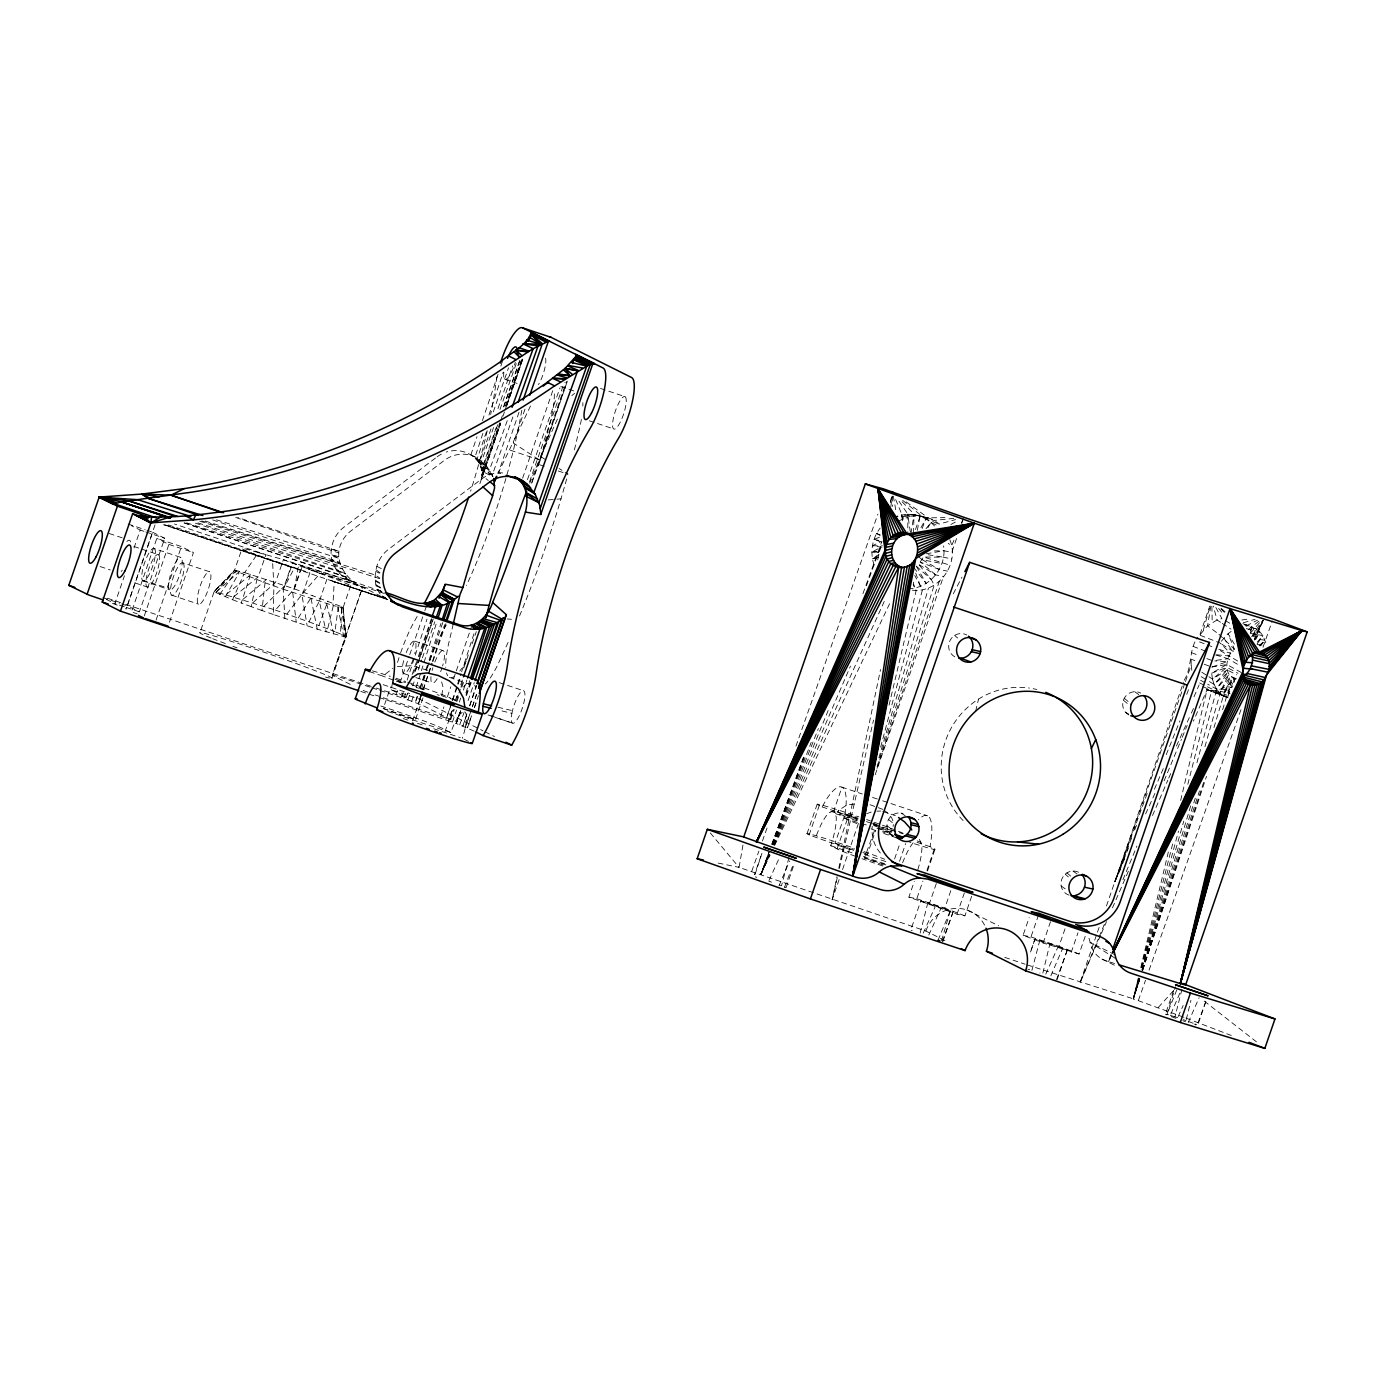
<?xml version="1.0" encoding="UTF-8"?>
<svg xmlns="http://www.w3.org/2000/svg" width="1376" height="1376" viewBox="0 0 1376 1376"><rect width="100%" height="100%" fill="white"/><g stroke="black" fill="none" stroke-linecap="round" stroke-linejoin="round"><path stroke-width="0.75" stroke-dasharray="5 3.75" d="M949.836 539.702C960.104 563.936 938.243 593.589 912.013 590.149M1236.216 678.85C1222.49 676.149 1225.5 656.025 1234.358 649.18L1228.08 633.665L1231.159 631.412M350.639 585.729L343.123 607.556L345.995 637.191L317.254 629.176L273.308 614.504L273.893 585.952L272.534 560.944A57.586 2.012 19 0 1 258.31 552.619L244.67 572.622L234.625 570.197L214.226 591.353L199.864 632.926M913.561 533.234L914.008 514.624L901.486 514.882L895.415 516.688C910.104 516.722 927.028 512.938 939.034 524.101L955.58 519.578M435.435 458.105L343.897 527.214A31.132 30.083 -63.5 0 0 331.375 549.265C328.279 570.008 347.904 582.272 364.76 588.171L387.74 599.644L272.534 560.944M331.994 677.99L346.167 636.796L340.56 634.009L341.609 606.678L294.378 588.842L244.67 572.622M341.609 606.678L342.968 607.882L332.923 605.457L334.213 581.756L387.74 599.644M874.104 564.934C869.735 552.619 872.092 538.343 880.176 528.074M877.682 559.894L881.225 544.242M908.143 588.773C929.694 588.653 947.101 566.929 943.592 545.894M1233.722 682.462L1234.117 678.488L1227.53 697.598L1207.044 689.737L1193.422 721.179M273.308 614.504L261.973 610.514L265.018 582.77L234.47 570.507L242.004 548.68M890.874 506.678L892.078 496.203M340.56 634.009L334.953 631.67L338.496 605.268M856.956 823.622A46.801 1.634 19 0 1 847.22 819.477L844.417 818.066L845.879 807.936A57.895 14.775 -71.5 0 0 826.993 798.51L822.074 806.921L819.27 805.51L809.14 834.94L852.208 850.368M926.942 870.406L934.373 848.82L930.073 846.687L931.518 836.539A57.895 14.775 -71.5 0 0 918.394 819.804M1210.811 606.059L1207.578 625.805L1196.415 639.014M742.954 845.088L739.067 867.396L925.876 931.036L946.413 941.287M236.414 570.438L214.226 591.353L275.355 610.05L294.378 588.842L298.609 565.364M890.685 502.274L891.82 496.117M917.31 530.414L920.097 516.189L914.008 514.624L910.723 534.593L907.747 514.194L922.075 516.292L902.398 500.107M839.119 879.574L832.17 899.732L837.004 876.718M838.775 868.342L880.537 669.527M261.973 610.514L251.189 606.644L256.865 579.778M890.375 502.24L891.682 496.1M511.906 713.353L512.491 710.652A17.114 4.369 -71.5 0 1 524.101 691.13A17.114 4.369 -71.5 0 1 518.356 717.498A17.114 4.369 -71.5 0 1 511.906 713.353L499.505 710.343M832.17 899.732L837.468 876.753M839.394 868.394L873.536 720.061M1206.632 689.342L1227.53 697.598L1232.191 677.611L1235.854 679.056M1250.457 632.994L1251.85 627.009L1244.386 624.136M453.237 624.205L448.524 644.123A49.811 12.711 -71.5 0 0 445.755 667.446M574.394 449.9L580.07 425.992A49.811 12.711 -71.5 0 0 581.498 418.734M889.068 705.131L890.547 698.87M891.046 696.789L916.192 590.442L913.131 584.181M975.653 711.168L978.525 699.111M1183.945 1017.294L1133.325 998.838L1138.296 977.958M1140.79 967.517L1168.688 850.557M1180.642 800.419L1207.044 689.737L1227.203 695.207M441.816 695.379L443.038 687.02L440.956 679.52M1049.94 943.609L1067.243 950.145L1034.941 939.137L1030.246 952.811L1034.941 939.137L1049.94 943.609L1042.63 974.002L1039.809 973.021M1193.216 1023.245L1186.026 1020.614L1190.928 1000.352M334.953 631.67L327.66 628.815L333.886 603.342M920.166 933.066L927.82 902.845L920.802 900.884L911.308 928.439M1027.15 964.868L1133.325 998.838L1138.606 978.009M1141.254 967.586L1173.539 840.53M1187.815 784.286L1211.637 690.546C1220.856 690.855 1229.164 685.489 1235.08 678.798L1232.5 686.951M1177.65 1017.724L1174.984 1016.847L1182.122 988.639M1031.897 970.407L1039.826 940.307M788.998 857.523L781.534 885.731L779.401 884.923M880.64 747.168L922.453 589.754L914.73 575.46M1139.19 978.181L1133.325 998.838L1139.964 978.388L1133.325 998.838L1138.898 978.13M1141.684 967.775L1178.51 831.087M1196.931 762.751L1216.453 690.253L1230.127 693.762M1203.312 630.053L1210.089 606.128M519.526 615.966A311.303 79.481 -71.5 0 0 561.012 498.834L567.462 476.285M1142.114 967.844L1183.79 821.128M1204.929 746.738L1221.355 688.877L1229.146 690.563M878.851 757.97L928.525 587.948M941.545 940.737L950.317 910.757L927.82 902.845M1139.81 978.456L1133.325 998.838L1139.431 978.284M1141.874 970.063L1190.756 805.665M1213.976 727.56L1226.188 686.469L1232.466 687.587M1133.325 998.838L1139.655 978.336M1142.183 970.132L1196.002 795.844M1222.593 709.724L1230.815 683.064M1173.539 990.651L1165.438 1014.181L1167.02 1014.404L1175.534 986.73M383.302 697.735A24.906 0.877 19 0 0 387.361 699.094L450.726 719.648L424.307 706.232A24.906 0.877 19 0 0 418.373 703.772L411.751 701.296L413.677 695.172M416.257 687.002L420.781 672.692M421.417 670.662L436.914 621.625M474.187 731.12L456.247 723.518L460.117 711.254M465.914 692.868L469.784 680.604M877.131 766.363L934.218 585.075L931.277 579.571L918.635 564.366L923.502 557.005L950.248 565.244M1142.39 970.304L1199.442 790.925M251.189 606.644L241.282 603.015L249.692 577.077M384.472 690.786L401.878 696.376L403.202 692.317M407.176 680.105L427.007 619.045M419.869 688.396L425.15 672.159M425.803 670.129L428.435 662.011M429.106 659.981L440.956 623.466M451.672 702.31L446.374 718.582L451.947 702.414M452.326 700.281L456.952 686.022M457.623 683.992L460.926 673.827M461.596 671.78L474.823 631.085M754.977 874.672L762.012 853.051L754.426 874.706M1142.613 970.218L1204.361 780.106M1142.716 970.269L1206.494 776.374M482.873 433.406L474.737 457.881L482.219 461.614M488.962 415.07L503.186 372.242M423.086 689.582L431.84 663.215M432.511 661.185L444.637 624.687M531.704 483.268L541.645 455.525L551.518 416.464A49.811 12.711 -71.5 0 0 554.167 391.558M466.911 713.817L462.869 725.978L467.014 713.92M469.612 705.716L476.337 685.437M877.028 768.427L939.344 581.24M470.833 454.906L476.973 436.742M482.426 420.609L498.112 374.203M500.847 366.119L502.876 360.082M469.577 714.78L465.449 726.992L471.693 708.881M472.329 706.645L476.457 694.433M401.878 696.376L405.456 697.322L406.814 693.28M413.677 673.053L418.476 658.915M419.164 656.885L432.184 618.478M519.01 412.232L498.439 472.759L502.343 474.066M449.952 719.528L453.375 709.431M456.127 701.347L460.238 689.221M460.926 687.192L463.66 679.108M471.59 715.744L467.444 727.818L471.624 715.709M474.342 707.694L478.47 695.637M384.42 593.555L380.43 592.213A24.906 0.877 19 0 0 362.748 586.933L332.287 675.324L351.396 684.921M396.013 694.588L397.372 690.597M400.124 682.616L409.05 656.662M409.738 654.666L424.152 612.75M424.84 610.755L426.904 604.769M406.23 697.426L407.623 693.366L405.456 697.322M415.277 671.024L418.751 660.876M419.456 658.846L433.371 618.22M479.88 483.647L500.589 423.412L481.17 479.674M506.815 405.352L522.691 359.17M423.206 689.703L432.184 663.593M432.872 661.581L446.013 623.431M440.509 716.793L443.932 706.817M447.372 696.841L450.795 686.865M453.547 678.867L455.611 672.881M456.299 670.886L471.4 626.992M452.635 700.384L457.52 686.228M458.208 684.199L460.289 678.127M463.781 668.014L469.354 651.828M472.123 643.744L476.302 631.601M531.79 482.34L566.327 381.565M450.726 719.648L454.235 709.483M456.987 701.364L459.051 695.448M461.872 687.157L464.572 679.417M538.36 465.398L567.29 381.083M459.756 724.808L463.918 712.734M468.064 700.676L474.29 682.565M469.766 705.888L476.681 685.798M472.381 706.868L476.526 694.794M124.304 606.764L114.862 603.617L124.442 575.787M134.022 547.958L140.18 530.07L131.563 525.77M155.041 524.892L126.042 609.121A33.316 1.17 19 0 0 125.612 608.656M152.684 532.254L164.742 538.274L139.406 611.821L127.349 605.801L152.684 532.254L147.008 530.362M169.489 622.176L193.448 552.602L181.391 546.582L156.83 538.377L131.511 611.924L137.17 613.816M144.256 615.949L168.887 544.397L156.83 538.377M156.056 620.129L181.391 546.582M284.849 618.478L283.215 589.22L290.835 567.101L163.486 524.738M294.378 588.842L301.998 566.723L359.721 585.626M422.982 697.907L415.5 719.579L400.571 715.004L383.25 708.468L390.681 686.882M486.416 431.909L476.767 459.962L486.106 465.466L477.885 461.373M493.313 411.871L508.501 367.788M491.008 428.83L479.123 463.334L489.478 470.007L507.675 419.456M497.992 408.534L512.663 365.913M497.665 424.788L481.703 471.125L493.004 476.75L486.382 465.776L477.506 458.174A31.132 30.083 -63.5 0 0 444.31 460.41L351.069 530.792A31.132 30.083 -63.5 0 0 340.096 545.945C334.213 563.782 348.317 581.893 364.537 588.034M503.926 406.66L519.887 360.34M411.751 701.296L403.873 698.509L405.937 692.524M412.129 674.567L417.616 658.605M418.304 656.61L431.359 618.684M500.021 422.518L481.824 475.356L488.274 480.499M500.709 420.488L502.808 414.4M505.611 406.281L521.71 359.549M503.031 416.016L504.442 411.94M505.13 409.91L522.656 359.153M415.294 671.161L433.302 618.925M500.572 423.602L480.998 480.43C484.128 470.626 479.33 459.446 470.334 454.596A31.132 30.083 -63.5 0 0 446.288 452.05M506.867 405.335L522.949 358.637M407.915 699.92L409.979 693.917M412.731 685.902L414.107 681.894M418.252 669.871L421.692 659.861M422.398 657.848L434.799 621.78M420.11 688.516L425.648 672.434M426.336 670.422L429.106 662.372A62.264 15.893 -71.5 0 0 426.68 670.026M429.794 660.36L442.952 622.158M412.628 720.835L422.088 693.366M524.996 409.154L513.334 443.038L539.22 459.842L529.726 483.2M522.639 478.177L552.997 389.993M460.633 711.495L456.247 723.518L448.37 720.714L452.498 708.743M455.25 700.762L457.984 692.782M460.736 684.801L462.8 678.815M444.93 731.843L453.031 708.313M566.895 382.494L538.687 464.434L544.552 466.395M452.412 722.142L456.54 710.119M459.309 702.104L460.685 698.096M463.437 690.081L466.894 680.054M456.247 723.518L461.115 709.345M465.982 695.19L470.867 681.034M474.41 707.625L476.492 701.571M786.057 887.675L794.158 864.145M807.007 833.753L817.138 804.341M915.487 529.571L920.097 516.189L933.874 520.472L953.86 518.374M855.356 856.285A46.801 1.634 19 0 1 837.09 848.889L830.726 845.707A33.007 8.428 -71.5 0 0 836.212 816.811L833.856 810.722L841.957 787.192L862.339 794.004M857.454 819.374A34.245 1.187 19 0 1 838.087 812.339L838.81 810.223L846.722 805.098L857.334 803.481M853.756 850.351L835.026 843.282L845.156 813.87L857.386 817.482M837.09 848.889L847.22 819.477M842.576 869.494L858.538 823.14M875.205 774.757L943.214 577.232M952.072 551.535L956.922 537.448M961.772 523.362L963.854 517.307L961.377 523.035M883.22 865.057L864.472 857.988L875.222 828.627M865.108 853.963L867.396 854.444L875.497 830.898M878.903 826.546A34.245 1.187 19 0 0 892.474 830.502L893.196 828.404M894.624 858.865L900.024 843.178M899.56 861.29L905.632 843.643M971.68 896.24L964.92 915.848L957.008 914.214L908.882 897.135L914.283 881.448M908.882 897.135L916.794 898.769L922.866 881.122M927.476 871.025L934.906 849.456M928.989 904.858L937.09 881.328M964.92 915.848L944.813 908.126L950.885 890.478M942.921 941.425L953.052 911.996L950.317 910.757M957.008 914.214L965.126 890.685M1085.2 936.351L1079.111 953.998L1043.18 943.007L1023.073 935.284L1029.162 917.637M1023.073 935.284L1030.985 936.918L1038.416 915.35M1043.18 943.007L1051.298 919.478M1079.111 953.998L1059.004 946.275L1066.434 924.706M1057.112 979.557L1067.243 950.145M1071.216 952.364L1077.958 932.756M1100.559 935.388L1080.108 982.55L1096.758 934.184M1097.463 932.171L1099.544 926.117M1106.476 905.958L1183.515 682.221M1184.22 680.208C1191.943 667.807 1188.95 652.86 1195.658 640.408M1200.01 634.353L1209.71 606.18M1088.966 938.226A24.906 24.063 -63.5 0 1 1090.102 942.336A24.906 24.063 -63.5 0 0 1105.822 960.706L1108.471 961.6L1111.258 953.482M1250.526 630.827L1251.85 627.009L1242.803 623.672M1205.84 1001.659L1197.739 1025.206L1194.987 1023.95M481.892 474.273L499.368 423.877M505.646 405.731L521.728 359.377M496.392 427.196L481.514 469.68L492.281 475.064L513.042 416.498M503.461 406.969L519.75 360.426M529.536 481.789L564.246 382.648M751.743 871.283L758.881 851.108M762.442 841.011L768.135 824.86M795.947 746.17L877.905 514.108M1184.736 683.562L1114.818 881.775L1121.853 866.261M1185.458 681.55L1191.152 665.365L1191.152 660.05M1138.399 1000.455L1145.52 980.262M1149.08 970.183L1241.651 707.797M1263.013 647.253L1272.267 621.006M493.588 427.472L480.138 465.363L489.478 470.007M499.952 409.532L516.224 363.677M527.455 479.605L559.98 387.894M769.7 854.943L760.894 874.431L768.96 852.208L760.894 874.431L770.096 855.064M771.902 844.124L804.203 755.235M862.941 593.624L882.016 541.095M942.354 941.442L953.052 911.996L920.75 900.988M1056.544 979.592L1067.208 950.248M1205.686 1001.745L1197.154 1025.223L1194.712 1024.57M327.66 628.815L318.94 625.53L327.901 601.002M466.481 695.482L471.59 681.464M771.953 844.142L804.427 755.321M866.416 585.763L880.434 547.407L871.851 552.223L879.677 552.068M1147.137 793.522L1114.818 881.775L1124.932 858.16M1227.53 697.598L1223.316 695.723L1230.471 676.287L1235.906 678.574M1253.192 636.658L1256.064 628.884L1247.258 626.2M769.339 854.771L760.894 874.431L769.081 852.398M772.056 844.382L805.528 754.22M922.161 528.487L925.807 518.821L920.097 516.189M769.046 854.565L760.894 874.431L768.513 854.427M772.314 844.417L811.169 742.404M784.475 887.451L793.384 864.111M1131.64 837.932L1114.818 881.775L1128.475 847.994M1134.701 829.952L1136.989 823.966M1186.697 694.416L1189.002 688.447M760.894 874.431L768.771 854.444M772.71 844.451L818.376 728.506M1176.79 989.86L1166.814 1014.869L1165.438 1014.181M1166.246 754.633L1179.92 720.852M773.123 844.623L828.576 709.534M938.036 940.238L950.025 911.376M1080.108 982.55L1098.22 939.034M1099.046 937.056L1104.808 923.21M1122.936 879.711L1136.937 846.085M1164.113 780.811L1181.416 739.273M1182.242 737.295L1187.178 725.427M1154.43 789.274L1164.543 765.641M1194.041 696.755L1199.098 684.956M773.57 844.95L850.454 666.122M778.988 885.817L789.652 860.912M1050.868 975.79L1062.375 948.976M1179.782 993.248L1169.961 1016.142L1177.151 1018.773L1183.171 1005.495M953.964 540.218L951.504 545.945L948.253 543.314M1101.402 933.427L1106.51 921.628M1112.479 907.868L1128.664 870.544M1152.52 815.504L1167.863 780.14M1168.706 778.162L1171.268 772.28M1188.21 1022.54L1199.115 997.738M1128.836 714.97A12.453 12.04 -63.5 0 1 1123.384 700.229L1124.261 698.251A12.453 12.04 -63.5 0 1 1140.773 693.126M215.877 592.815L234.625 570.197L214.054 591.732L232.561 599.712L243.707 574.721M1045.777 974.122L1057.714 947.496M774.103 845.208L885.026 599.73M923.21 933.1L935.25 906.56M928.8 935.044L940.857 908.47M1145.623 813.904L1156.184 790.632M1176.428 746.033L1190.498 715.004M1191.392 713.06L1194.024 707.247M769.098 880.33L779.47 857.575M383.25 708.468L415.552 719.476M530.517 405.972L497.906 473.808M557.383 419.13L539.22 459.842L509.877 450.055M508.105 642.42L498.06 664.126A49.811 12.711 -71.5 0 1 485.315 683.992M1114.629 963.475L1108.471 961.6L1112.066 953.843M1108.471 961.6L1112.186 953.843M1254.31 639.014L1263.22 620.18M774.705 845.38L890.754 601.312M1202.83 686.607L1223.316 695.723L1232.191 677.611M1252.521 636.125L1256.064 628.884L1244.884 625.581M275.355 610.05L309.032 621.883L320.728 598.285M1223.316 695.723L1219.6 692.816L1229.06 674.532L1216.487 688.998L1207.681 684.182M1255.996 639.1L1259.78 631.79L1256.064 628.884M953.258 593.864L961.962 577.18M265.018 582.77L283.215 589.22L294.344 568.133L163.314 524.359L300.467 569.939L292.71 592.506L296.253 622.33M1254.121 636.727L1263.013 620.112M920.974 527.662L925.807 518.821L939.034 524.101M225.268 596.857L239.097 572.812M927.854 527.782L930.984 522.433L925.807 518.821M298.248 618.013L312.576 595.292M1251.678 636.727L1261.672 621.505M1199.631 682.926L1219.6 692.816L1230.471 676.287M1254.344 640.046L1259.78 631.79L1262.893 635.609L1266.935 645.55M1219.6 692.816L1216.487 688.998L1227.942 672.417L1214.079 684.354L1208.541 681.068M1257.165 643.899L1262.893 635.609L1250.836 633.459M219.661 594.535L235.984 571.401M1221.269 641.268L1228.08 633.665L1235.442 645.877M286.896 614.04L303.7 592.11L320.092 573.465A57.586 2.012 19 0 1 340.44 583.613M925.996 528.728L930.984 522.433L938.14 525.959M1257.303 642.042L1262.893 635.609M1250.423 633.132L1261.018 620.972M369.473 671.626L382.872 676.098L392.865 668.237M1158.3 1007.438L1173.711 990.462M1216.487 688.998L1214.079 684.354L1227.203 669.974L1236.732 674.825M1260.055 645.998L1265.301 640.253L1254.826 638.825M263.951 606.214L284.884 585.574L292.658 563.008L354.234 582.065L342.504 576.544M838.81 810.223L837.055 811.926L838.087 812.339M253.046 602.602L275.527 582.409L283.37 559.654L354.234 582.065M216.41 591.663L239.802 571.264M1259.143 645.568L1265.301 640.253M242.967 599.351L266.548 579.451M234.006 596.565L258.258 576.768L265.895 554.666L174.546 524.015M1214.079 684.354L1212.445 679.056L1226.842 667.308L1238.004 673.294M226.455 594.294L250.896 574.48M1248.17 629.726L1259.952 620.404M1068.997 895.14A12.453 12.04 -63.5 0 1 1065.196 874.19L1066.916 872.883A12.453 12.04 -63.5 0 1 1079.025 872.453M913.681 567.428L926.151 583.407L916.278 566.121L918.635 564.366L935.714 574.893L943.764 576.527M1215.851 607.521L1221.94 618.615L1217.038 619.974L1207.578 625.805L1217.313 633.08M878.215 557.521L872.436 558.69L879.918 553.892M1208.902 676.768L1212.445 679.056L1227.203 669.974M1212.445 679.056L1211.654 673.225L1226.859 664.488L1243.233 673.604M950.902 524.497L956.458 521.418M897.788 521.229L909.536 516.55L898.631 500.778M1246.174 625.856L1257.475 620.198M881.999 547.287L872.367 545.739L880.09 542.024M881.328 542.041L873.966 539.426L881.087 536.571M1211.654 673.225L1226.842 667.308M866.519 813.749L871.472 811.96M872.436 558.69L878.129 556.626M1204.224 664.212L1211.706 667.085L1227.272 661.615L1214.698 660.91M879.986 535.436L876.598 533.475L880.468 532.237M1243.25 622.76L1255.118 619.303M397.268 666.603L411.011 665.76L429.381 670.662M871.851 552.223L879.763 550.882M926.22 553.788L944.022 550.744L952.054 552.412M1211.706 667.085L1226.859 664.488M1241.874 620.026L1250.285 618.718M1216.47 660.274L1228.063 658.743L1238.469 664.849M548.216 499.901L561.012 498.834M876.942 811.186L880.76 811.014M833.856 810.722L828.61 813.01A33.007 8.428 -71.5 0 0 815.504 838.104M934.252 550.95L944.022 550.744M922.075 516.292L914.008 514.624L928.146 517.858L944.951 517.6M872.367 545.739L882.36 545.842M925.515 557.039L943.506 557.228L951.762 558.931M902.536 520.833L901.486 514.882L915.797 515.845L901.28 500.95M507.262 618.959L511.511 619.303M835.026 843.282L854.255 849.284M864.472 857.988L888.982 865.882M1237.678 661.013L1229.215 655.991L1214.32 654.546L1228.063 658.743M1257.079 644.536L1264.957 645.361M928.095 554.734L943.506 557.228M873.966 539.426L879.849 540.562M918.377 556.695L922.298 559.74L941.906 563.541M935.714 574.893L920.664 562.216L939.292 569.492L947.531 571.16M718.117 863.062L739.067 867.396L708.623 830.915M882.807 811.444L895.398 815.693M870.028 804.719L882.807 809.346M1246.278 628.643L1259.78 631.79M497.923 707.23L512.491 710.652M911.204 930.382L912.202 930.623M876.908 824.981L872.608 823.777M331.375 549.265L338.96 551.277L237.807 517.479M394.964 679.262L405.576 682.582M424.1 689.84L420.798 688.877M755.338 876.89L756.783 877.286M1167.02 1014.404L1168.482 1014.817M258.31 552.619L281.805 559.138L320.092 573.465M283.215 589.22L332.923 605.457M1027.855 969.168L1029.695 969.736M142.399 580.276L168.835 588.171M338.857 556.798L331.22 554.459L338.978 558.312L215.052 519.371M201.756 520.936L375.27 574.996L379.845 578.144M1170.322 1015.368L1174.984 1016.847M199.692 521.126L379.81 578.694M205.179 521.005L340.285 563.696L331.926 559.568M311.337 570.335L363.333 587.449M197.938 522.897L342.555 568.924L333.456 564.452M186.689 522.846L345.703 573.912L335.778 569.01M416.137 687.398L418.614 688.189M333.336 581.48L385.194 598.268C373.894 591.646 373.481 575.753 377.42 564.573A31.132 30.083 -63.5 0 1 388.393 549.42L481.617 479.037A31.132 30.083 -63.5 0 1 504.27 473.103M385.194 598.268L326.938 579.176L319.335 601.295L326.215 631.98M882.928 830.88L891.046 833.598M184.504 522.932L349.298 577.92M600.504 388.445L624.979 396.615A17.114 4.369 -71.5 0 1 620.043 422.604A17.114 4.369 -71.5 0 1 613.197 419.181A17.114 4.369 -71.5 0 1 624.979 396.615M560.858 386.604L566.981 388.651M569.01 389.339L575.134 391.386M504.906 379.329L517.135 383.405M589.358 420.815L595.481 422.845M597.511 423.533L613.834 428.985M558.26 470.97L568.047 474.238L559.086 468.442M212.626 519.904L339.855 562.406M195.444 523.155L345.135 573.156M184.092 522.897L349.779 578.453M381.29 591.319L346.718 579.313M128.123 524.05L145.116 529.726M140.18 530.07L143.964 531.342M145.856 531.962L164.742 538.274M168.887 544.397L193.448 552.602M109.203 533.492L125.526 538.945M154.146 548.508A17.114 4.369 -71.5 0 1 149.21 574.48A17.114 4.369 -71.5 0 1 142.364 571.057A17.114 4.369 -71.5 0 1 154.146 548.508L180.978 557.469A17.114 4.369 -71.5 0 1 176.042 583.441A17.114 4.369 -71.5 0 1 169.214 580.036A17.114 4.369 -71.5 0 1 180.978 557.469M133.833 546.461L158.309 554.631A17.114 4.369 -71.5 0 1 153.372 580.603A17.114 4.369 -71.5 0 1 146.527 577.198A17.114 4.369 -71.5 0 1 158.309 554.631M182.853 562.836A17.114 4.369 -71.5 0 1 177.917 588.808A17.114 4.369 -71.5 0 1 171.088 585.402A17.114 4.369 -71.5 0 1 182.853 562.836L209.685 571.797A17.114 4.369 -71.5 0 1 204.749 597.769A17.114 4.369 -71.5 0 1 197.92 594.363A17.114 4.369 -71.5 0 1 209.685 571.797M414.761 641.13L443.296 650.676A17.114 4.369 -71.5 0 1 442.59 665.984M872.539 797.409L880.692 800.144M882.738 800.815L888.862 802.862M890.891 803.55L927.596 815.796M499.213 682.616L523.688 690.786M449.367 677.37L475.89 686.228M822.074 806.921L858.314 818.909M866.484 821.627L872.59 823.674M874.637 824.344L880.76 826.391M882.79 827.079L903.189 833.89M100.104 566.534L110.304 569.939M143.001 580.861L169.833 589.822M830.863 811.307L857.368 820.165M873.691 825.6L879.797 827.647M881.844 828.335L892.044 831.74M835.628 813.68L858.056 821.18M878.456 827.991L892.732 832.755M917.19 840.925L921.266 842.284M844.417 818.066L859.398 823.072M916.966 842.301L930.073 846.687M134.934 582.908L147.163 586.984M171.708 595.189L198.557 604.15M403.615 673.483L413.815 676.889M415.844 677.577L432.167 683.029M441.713 695.757L455.112 700.229A59.151 15.102 -71.5 0 1 457.933 695.241M488.067 714.97L494.19 717.016M496.22 717.704L512.543 723.14L488.738 715.056M383.113 684.663L409.618 693.521M392.47 682.874A62.264 15.893 -71.5 0 0 391.283 689.754L419.835 699.283L482.993 730.811M107.5 598.268L123.788 603.703M125.818 604.391L374.289 687.381M376.319 688.069L382.425 690.098M102.804 597.597L119.798 603.273M121.69 603.909L127.349 605.801M369.903 687.106L350.037 680.466A24.906 0.877 19 0 0 332.287 675.324L362.645 586.967M371.881 687.776L377.85 689.754M379.828 690.425L403.873 698.509M126.196 607.401L139.406 611.821M864.455 854.462L888.913 862.632M830.726 845.707L853.154 853.206M863.354 856.612L887.812 864.782M360.787 691.406L377.076 696.841M379.122 697.529L448.37 720.714M387.619 711.461L450.829 732.565A24.906 6.364 -71.5 0 1 462.233 712.338M403.185 718.547L409.308 720.594M417.461 723.312L425.614 726.046M433.767 728.764L460.272 737.622M916.794 898.769L944.813 908.126M1030.985 936.918L1059.004 946.275M1004.738 957.369L1025.103 964.18M1182.758 1020.717L1185.544 1021.663M168.474 524.927L309.892 572.898L302.066 595.67L307.158 625.925M893.351 835.645L882.48 831.826M235.726 517.462L338.771 552.946M768.737 881.139L771.558 882.119M1207.044 689.737L1232.122 698.423M411.183 684.491L425.236 689.789M1183.257 1019.633L1186.026 1020.614M1218.809 649.231L1230.677 653.428L1220.013 642.936L1199.459 635.058M856.904 818.531L845.156 813.87M309.032 621.883L318.94 625.53M402.463 682.685L396.133 680.294M232.561 599.712L241.282 603.015M1199.511 641.887L1205.29 644.106M1207.199 644.845L1214.905 647.786M1192.975 646.342L1206.563 651.553M1185.923 1018.051L1231.296 1035.474M1191.478 652.654L1199.15 655.612M1206.838 658.571L1212.6 660.79M1191.152 659.173L1194.884 660.618M876.598 533.475L880.313 534.937M872.969 823.003L877.045 824.688M862.838 852.415L867.396 854.444M784.681 886.987L785.61 887.417M470.334 454.596L478.022 458.483M375.682 571.384L379.363 573.224M1114.956 954.755L1090.102 942.336L1116.091 958.866M1101.987 959.038L1115.368 965.711M966.881 909.966L998.615 925.807M452.36 698.853L455.112 700.229M484.902 731.757L494.466 736.538M391.283 689.754L406.281 697.288M450.829 732.565L442.229 728.265A46.698 1.634 19 0 0 380.154 705.802M464.039 739.17L469.216 741.75M106.244 599.317L114.862 603.617M376.869 566.362L382.253 569.062M375.373 581.188L380.309 583.682M376.198 585.694L381.565 588.429M377.626 589.788L384.179 593.125M382.27 596.221L385.676 597.958M383.25 597.236L387.034 599.196M382.064 595.997L385.521 597.803M480.671 466.584L490.682 472.002M1200.629 680.329L1205.909 683.218M377.316 589.22L384.076 592.936M475.958 459.016L484.644 463.901M922.298 559.74L939.292 569.492M1125.585 712.338L1128.716 714.127M889.808 833.529L892.938 835.318M1221.785 644.106L1236.078 653.273M375.94 584.852L381.462 588.085M1225.414 620.662L1230.608 623.741M1201.179 676.665L1206.7 679.968M1220.357 650.659L1229.215 655.991M478.108 461.648L487.861 467.702M375.235 580.07L380.258 583.235M1201.798 672.21L1207.13 675.633M541.198 456.866L546.564 460.341M1220.529 622.262L1217.038 619.974L1213.357 606.094M1222.266 623.414L1230.952 629.124M901.039 812.992L905.374 815.865M480.809 467.066L492.281 475.064M1061.137 885.955L1066.211 889.55M906.13 501.862L928.146 517.858M1134.701 691.681L1140.498 695.895M1072.953 871.008L1077.305 874.156M1218.93 634.284L1234.358 649.18M886.901 825.686L895.002 831.758M376.026 569.767L380.24 572.949M884.304 810.498C889.618 813.973 894.555 819.58 893.127 826.426M1204.275 1001.126L1256.426 1041.804M1123.384 700.229L1127.804 703.858M1124.261 698.251L1131.278 704.168M888.483 819.442L895.501 825.359M954.634 635.437L957.713 638.051M1066.916 872.883L1073.091 878.129M1065.196 874.19L1068.395 876.942M1221.303 608.484L1226.05 612.664M916.278 566.121L931.277 579.571M1220.822 608.897L1225.328 613.283M930.984 522.433L935.456 526.939M1218.603 608.398L1224.038 615.02M919.495 839.343L921.868 845.414A33.007 8.428 -71.5 0 1 917.052 872.281M1223.797 637.931L1232.414 651.14M895.69 499.54L903.464 518.356M915.711 573.087L920.458 586.279M901.486 514.882L904.032 522.691M326.697 603.6L333.766 634.233M311.045 598.629L317.254 629.176M337.791 606.816L343.811 636.882M893.316 496.186L895.914 510.788M913.354 582.134L914.404 588.085M341.179 607.624L345.995 637.191M1191.152 665.365L1191.96 671.178M342.968 607.882L346.167 636.796M343.123 607.556L344.344 635.729M1211.895 606.214L1212.204 622.399M907.747 514.194L907.833 532.374M892.577 496.151L892.611 506.471M379.208 696.308A24.906 0.877 19 0 1 375.166 694.897M367.822 692.231A24.906 0.877 19 0 1 362.129 690.047M329.638 678.058A70.038 2.442 19 0 1 325.51 677.078M237.016 647.838A70.038 2.442 19 0 1 232.922 646.342M225.251 643.504A70.038 2.442 19 0 1 212.764 638.705M211.096 638.051A70.038 2.442 19 0 1 249.778 647.391A70.038 2.442 19 0 1 331.805 678.368M419.835 699.283A62.264 15.893 -71.5 0 1 421.004 692.403M421.744 688.843A62.264 15.893 -71.5 0 1 426.096 671.935M429.845 660.497A62.264 15.893 -71.5 0 1 444.276 628.436A202.341 51.652 -71.5 0 0 446.271 624.996M397.544 662.406A62.264 15.893 -71.5 0 1 399.35 656.662M400.622 652.843A62.264 15.893 -71.5 0 1 415.741 618.908A202.341 51.652 -71.5 0 0 417.719 615.45M406.264 652.568A17.114 4.369 -71.5 0 1 414.382 641.027A17.114 4.369 -71.5 0 1 414.795 653.634M413.127 659.276A17.114 4.369 -71.5 0 1 403.976 673.604A17.114 4.369 -71.5 0 1 404.32 658.175M497.028 376.628A37.358 9.529 -71.5 0 0 496.117 382.098A202.341 51.652 -71.5 0 1 490.682 414.503M487.224 430.688A202.341 51.652 -71.5 0 1 470.609 491.198M515.329 362.284A17.114 4.369 -71.5 0 1 514.418 365.122M513.386 367.891A17.114 4.369 -71.5 0 1 506.11 379.277A17.114 4.369 -71.5 0 1 503.874 372.036M437.121 456.832A31.132 30.083 -63.5 0 1 444.672 452.618M582.822 402.669A49.811 12.711 -71.5 0 1 582.856 406.126M571.814 395.669A49.811 12.711 -71.5 0 1 574.618 393.416M545.601 358.156A17.114 4.369 -71.5 0 1 538.463 384.592M521.796 410.323A202.341 51.652 -71.5 0 1 466.481 585.419M434.816 662.097A17.114 4.369 -71.5 0 1 443.296 650.676M441.679 668.822A17.114 4.369 -71.5 0 1 440.647 671.591M437.172 678.764A17.114 4.369 -71.5 0 1 431.118 675.736M432.116 670.525A17.114 4.369 -71.5 0 1 432.872 667.721M466.275 660.944A49.811 12.711 -71.5 0 1 459.808 671.006M453.96 676.7A49.811 12.711 -71.5 0 1 451.483 677.68M447.716 675.788A49.811 12.711 -71.5 0 1 446.529 672.984M126.884 541.49A17.114 4.369 -71.5 0 1 130.617 541.955M122.292 570.146A17.114 4.369 -71.5 0 1 121.174 571.47M112.471 603.359A33.316 1.17 19 0 1 118.577 605.664M893.058 836.161A12.453 12.04 -63.5 0 1 903.069 813.474M963.131 820.56A77.83 75.198 -63.5 0 1 949.681 730.966A77.83 75.198 -63.5 0 1 1029.454 688.086M1033.152 688.705A77.83 75.198 -63.5 0 1 1036.833 689.531M954.806 656.834A12.453 12.04 -63.5 0 1 950.231 640.115A12.453 12.04 -63.5 0 1 966.743 634.99M880.365 853.034A35.862 34.658 -63.5 0 1 872.229 826.305M925.876 931.036A33.007 31.889 -63.5 0 1 954.48 908.47A33.007 31.889 -63.5 0 1 985.13 926.237M809.14 834.94A46.801 1.634 19 0 1 854.599 848.304M864.059 851.624A46.801 1.634 19 0 1 884.82 859.295M902.622 862.683A33.007 8.428 -71.5 0 1 913.2 842.8M819.27 805.51A46.801 1.634 19 0 1 858.934 816.897M866.656 819.563A46.801 1.634 19 0 1 870.458 820.887M874.19 822.212A46.801 1.634 19 0 1 896.756 830.588M898.408 831.259A46.801 1.634 19 0 1 903.413 833.374M877.097 825.961A34.245 1.187 19 0 1 873.261 824.723M934.373 848.82A46.801 1.634 19 0 1 909.588 842.181M896.67 837.881A46.801 1.634 19 0 1 881.311 832.566M875.738 830.605A46.801 1.634 19 0 1 868.738 828.06M882.687 865.986A46.801 1.634 19 0 1 862.047 858.727M863.01 823.949A34.245 1.187 19 0 1 866.33 824.912M876.925 828.232A34.245 1.187 19 0 1 891.304 833.065M463.471 687.054A59.151 15.102 -71.5 0 1 468.614 681.602M439.305 695.293A34.245 1.187 19 0 1 437.018 694.674M401.035 682.857A34.245 1.187 19 0 1 394.86 680.638M393.398 680.105A34.245 1.187 19 0 1 382.872 676.098M464.675 711.908A24.906 6.364 -71.5 0 1 462.319 738.31M372.432 670.869A46.698 1.634 19 0 1 390.285 676.373M395.875 678.213A46.698 1.634 19 0 1 405.696 681.516M407.709 682.204A46.698 1.634 19 0 1 450.485 697.993M417.238 696.514L415.26 702.603L417.341 696.566M422.415 691.595L418.373 703.772L422.518 691.715M1263.306 620.249L1254.809 639.444L1263.288 620.232"/><path stroke-width="1.5" d="M1307.2 631.876L1301.885 630.586L1266.556 674.911C1257.63 695.929 1234.633 679.744 1245.607 662.286C1254.534 641.268 1277.53 657.453 1266.556 674.911L1180.333 983.582L1183.928 984.631L1185.648 984.872L1307.2 631.876L1272.989 618.994L1211.792 600.142L963.854 517.307L883.426 488.858L865.332 483.905L743.728 837.004L855.425 877.062A24.906 24.063 -63.5 0 0 879.247 871.902A24.906 24.063 -63.5 0 1 890.582 866.089L898.992 865.779M1118.74 964.731L1180.333 983.582L1261.414 681.722L1242.889 676.992C1250.044 672.279 1253.76 663.008 1252.177 654.632L1267.829 658.485L1301.885 630.586L1230.024 608.605L974.328 523.19L865.332 483.905M493.726 478.47L494.569 488.016L492.058 497.613A311.303 79.481 -71.5 0 0 462.852 587.569L459.962 594.621L453.237 624.205M892.37 545.962L885.181 547.51L878.06 489.013L904.273 533.252C925.48 536.09 919.667 571.074 898.717 567.05L756.508 842.009L884.957 550.486L878.06 489.013L898.528 533.372L907.85 534.387C889.928 534.06 885.215 562.268 902.364 567.669C873.02 566.43 885.456 521.762 911.669 534.903M358.758 690.718L120.469 611.133L150.861 522.88L151.618 516.929M893.574 543.228L885.92 544.621L878.06 489.013L907.059 533.974L974.328 523.19L852.776 876.185L898.717 567.05M913.217 536.382L909.674 535.178L974.328 523.19L915.866 558.398L852.776 876.185L901.59 567.239M482.959 706.318L483.354 703.807A17.114 4.369 -71.5 0 1 494.896 681.172A17.114 4.369 -71.5 0 1 490.974 705.647A17.114 4.369 -71.5 0 1 482.959 706.318L491.232 708.33M914.214 560.875L852.776 876.185L904.445 566.929M912.185 563.025L852.776 876.185L907.231 566.104M852.776 876.185L909.846 564.779M1246.966 673.466L1265.094 677.474L1180.333 983.582L1250.509 684.784L1246.845 683.339M1245.022 675.427L1263.357 679.778L1180.333 983.582L1252.607 685.145L1245.211 682.479M1242.752 678.678L1259.281 683.287L1180.333 983.582L1254.826 685.024L1243.663 681.326M980.09 653.669L980.624 651.57A12.453 12.04 -63.5 0 0 965.092 638.137A12.453 12.04 -63.5 0 0 959.915 658.657A12.453 12.04 -63.5 0 0 980.09 653.669L971.318 651.708A12.453 12.04 -63.5 0 1 958.762 658.158M1180.333 983.582L1257.062 684.388L1244.024 680.432M485.917 617.583L489.099 605.423A311.303 79.481 -71.5 0 1 526.647 491.129M391.713 601.467L392.504 601.794A24.906 0.877 19 0 0 417.754 610.841L457.709 624.205C473.774 630.724 488.119 616.981 492.625 602.43A311.303 79.481 -71.5 0 0 524.841 513.988C528.883 501.397 527.834 483.853 514.83 476.801M438.204 617.532L442.074 605.268L435.298 599.3C419.611 610.308 400.743 595.911 385.28 592.66M470.437 678.557L486.571 627.49L477.472 622.95L484.816 627.972L467.582 678.058M442.281 619.406L447.544 603.17M445.979 620.645L452.721 600.366L441.369 592.867L454.304 599.317L446.701 621.419M477.025 683.408L497.235 622.606L483.062 618.598M549.901 341.454L531.239 332.149C527.868 344.74 511.528 352.308 501.896 360.753A778.266 751.984 -63.5 0 1 184.246 488.618L171.054 495.188L141.797 494.07L99.192 497.08L68.8 585.333L88.89 595.051A33.316 1.17 19 0 1 103.183 599.988M478.521 688.327L501.896 619.131L488.084 610.961L488.583 609.998M439.03 598.268L440.406 594.208L452.721 600.366M523.121 400.124L542.333 343.656L531.342 334.282L545.808 342.125M479.846 691.612L505.99 615.158M441.713 593.847L443.106 589.788L457.417 596.926L458.363 596.135M530.293 337.086L531.669 333.078L548.044 341.437L532.908 348.799L509.086 364.33A778.266 751.984 -63.5 0 1 191.419 492.195L120.675 501.999L113.537 504.252L99.192 497.08L137.634 499.677L190.851 516.482M572.536 363.419L573.93 359.394L589.014 364.846L594.398 363.66L575.736 354.354M485.539 618.099L487.637 612.01M488.91 609.069L485.934 617.291M474.978 680.552L494.362 624.24L481.892 619.819M477.369 683.786L498.783 621.522M479.295 686.744L502.842 618.323M87.032 594.432L117.424 506.179L99.192 497.08L128.69 500.847L177.573 516.413M120.469 611.133L102.237 602.034L132.629 513.781L138.598 515.759A33.316 1.17 19 0 0 145.495 517.961M355.266 698.75L365.397 669.321M526.836 340.199L525.443 344.224L526.836 340.199L541.078 344.258L531.067 334.781L529.674 338.806M432.047 616.689L435.487 606.713L425.373 603.238M529.416 337.189L528.006 341.265L529.416 337.189L541.078 344.258L523.293 343.742M442.298 592.798L445.067 584.766M436.192 617.772L440.32 605.75L429.432 602.292M443.64 620.146L449.866 602.052L440.406 594.208M529.812 395.204L548.336 341.386L531.239 332.149L549.041 341.3M463.488 676.82L479.983 628.935L472.914 624.773L480.946 628.78M471.555 679.004L489.667 626.407L479.364 621.814L492.058 625.392L472.329 679.469M540.888 514.091L592.85 363.591L575.839 356.504L565.072 368.458L546.41 382.958A778.266 751.984 -63.5 0 1 228.743 510.823C198.35 514.899 167.132 519.285 136.499 515.708M479.278 693.487L506.385 614.728L492.625 602.43M472.243 743.522L482.374 714.11M1184.151 984.132L1182.655 983.513L1274.967 1018.945L1264.836 1048.374L1180.298 1022.488L1025.619 970.82A33.007 31.889 -63.5 0 0 1006.097 929.54A33.007 31.889 -63.5 0 0 965.092 950.61L810.412 898.941L697.168 858.744L707.298 829.315L743.78 836.9M810.412 898.941L820.543 869.512L707.298 829.315M1075.74 924.431A35.862 34.658 -63.5 0 0 1120.305 901.521L1209.504 642.454L969.702 562.354L880.485 821.42A35.862 34.658 -63.5 0 0 901.71 866.295M1209.504 642.454L1187.247 685.093L1113.838 898.304A35.862 34.658 -63.5 0 1 1069.29 921.198L895.243 863.062A35.862 34.658 -63.5 0 1 891.51 861.565M1112.668 949.423L1230.024 608.605L1259.556 652.052L1301.885 630.586L1267.709 672.159L1250.165 668.616M1180.298 1022.488L1190.429 993.076L1274.967 1018.945M540.252 508.38L590.287 364.348L575.048 357.863L590.992 364.072L575.564 356.986M526.423 496.684L527.61 493.709L526.423 496.478L538.859 502.722L586.847 365.844L573.672 359.721L589.014 364.846L553.582 386.553A778.266 751.984 -63.5 0 1 193.483 519.87L150.861 522.88L132.629 513.781M518.064 402.36L538.102 345.823L523.104 343.914L533.166 348.661L512.044 407.313M540.871 513.575L539.547 504.923L535.195 494.208L524.617 487.568L533.957 492.23L577.645 370.884L565.072 368.458L569.853 375.682L557.263 374.994L566.413 377.901M444.998 585.058L441.851 592.213L435.298 599.3M392.659 683.201L406.058 687.673L411.734 678.076L417.685 673.999L427.128 672.933L438.222 675.496L449.402 680.931L458.311 688.619L463.471 698.148L464.899 707.333L481.067 713.181A46.698 1.634 19 0 1 449.006 704.254A46.698 1.634 19 0 1 395.411 684.577L392.659 683.201A59.151 15.102 -71.5 0 0 369.473 671.626L366.704 670.25A46.698 1.634 19 0 1 369.525 670.06M971.318 651.708L972.196 649.73A12.453 12.04 -63.5 0 0 968.48 636.159M1242.924 666.294L1245.469 660.532M899.749 566.465L895.914 566.327L756.508 842.009L885.215 553.462L891.407 551.828M897.376 564.796L893.299 565.123L756.508 842.009L885.989 556.317L891.665 554.786M195.702 515.002L193.483 519.87L185.433 515.845M895.329 562.732L890.926 563.472L756.508 842.009L887.21 559L892.422 557.641M1243.233 673.604L1113.029 951.865L1244.334 678.712M756.508 842.009L888.879 561.391L893.66 560.324M1243.594 676.27L1113.064 951.9L1243.25 670.783L1230.024 608.605L1257.337 652.172M1113.167 951.986L1245.452 680.828M494.5 480.757L496.702 476.285L494.603 481.652M1091.392 748.527L1095.76 739.583M1250.509 684.784L1113.373 952.054L1246.862 682.582M1113.304 952.02L1248.582 683.924M964.851 571.608L969.702 562.354M1268.913 666.414L1301.885 630.586L1261.654 652.413M914.782 838.362L916.261 836.78A12.453 12.04 -63.5 0 0 918.841 826.598L918.274 824.534A12.453 12.04 -63.5 0 0 901.4 818.324A12.453 12.04 -63.5 0 0 896.842 836.333A12.453 12.04 -63.5 0 0 914.782 838.362L905.167 835.731A12.453 12.04 -63.5 0 1 897.014 837.485M390.853 601.192L403.013 607.108L464.899 627.783C478.332 631.962 493.416 627.095 503.513 617.738M457.417 596.926C437.207 615.691 407.674 603.634 386.415 594.226M905.167 835.731L906.887 834.424A12.453 12.04 -63.5 0 0 911.136 824.792L910.946 822.659A12.453 12.04 -63.5 0 0 908.246 816.948L914.627 819.425M137.084 515.914L150.861 522.88L160.854 516.929M917.07 555.68L974.328 523.19L912.047 536.829M917.792 552.791L974.328 523.19L914.094 538.91M918.033 549.815L974.328 523.19L915.762 541.301M917.758 546.84L974.328 523.19L917.001 543.984M1083.153 899.405L1085.182 898.786A12.453 12.04 -63.5 0 0 1091.392 880.743A12.453 12.04 -63.5 0 0 1073.091 878.129L1071.612 879.711A12.453 12.04 -63.5 0 0 1083.153 899.405L1073.16 895.742A12.453 12.04 -63.5 0 1 1071.044 895.621M137.944 516.103L150.861 522.88L171.622 516.619M884.957 550.486L891.631 548.852M184.246 488.618L141.797 494.07L148.023 498.318L198.505 515.192M1073.16 895.742L1085.182 898.786M897.238 538.601L888.758 539.426L878.06 489.013L901.4 533.062L908.865 534.284M899.594 536.846L890.788 537.276L878.06 489.013L895.742 534.198L904.978 534.714M902.192 535.539L893.144 535.522L878.06 489.013L887.124 541.903M890.582 866.089L919.65 877.974L927.94 879.161L1099.235 936.368A24.906 24.063 -63.5 0 1 1114.956 954.755L1116.091 958.866A24.906 24.063 -63.5 0 0 1130.694 973.124L1190.429 993.076M553.118 378.159L564.968 378.83L552.705 378.452L560.479 381.823M458.105 603.479L489.099 605.423M1248.428 656.111L1252.71 656.421M1244.558 662.2L1252.642 662.785M1244.162 668.375L1252.521 669.046M1242.82 674.171L1246.776 674.567M1017.535 841.906L1038.57 844.193M558.518 373.962L569.853 375.682L563.455 369.852M527.696 351.998L515.966 350.192L519.474 357.278L514.022 351.757M525.443 512.113L540.888 514.521M159.238 496.822L141.797 494.07L149.846 498.078M568.34 365.431L582.598 368.046M445.222 584.198L462.852 587.569M1251.317 665.864L1268.5 669.286L1301.885 630.586L1263.581 653.29L1258.077 651.416M697.168 858.744L703.446 860.034M1252.521 660.119L1268.93 663.593L1301.885 630.586L1265.301 654.615L1255.944 651.777M972.196 649.73L980.624 651.57M1084.477 887.193L1092.905 889.034M1252.538 657.298L1268.569 660.927L1301.885 630.586L1266.711 656.369L1253.347 652.723M483.354 703.807L491.679 705.768M911.136 824.792L918.841 826.598M571.332 362.404L586.365 366.068M906.887 834.424L916.261 836.78M910.946 822.659L918.274 824.534M907.059 533.974L912.494 535.488M439.374 732.634L441.232 733.184M938.036 940.238L939.894 940.788M148.023 498.318L202.874 515.553M898.666 837.416L902.071 838.483M479.794 621.488L492.058 625.392L481.497 620.129M170.383 517.6L121.449 501.896L99.192 497.08L113.262 504.012L99.192 497.08L116.358 502.79M434.73 731.155L437.19 731.946M117.424 506.179L119.265 506.798A33.316 1.17 19 0 1 148.969 517.41M102.237 602.034L108.205 604.012M170.263 518.184L121.449 501.896L169.936 518.15M145.185 518.305L139.114 516.275L145.168 518.305L139.114 516.275L150.861 522.88L144.239 516.705L148.281 518.064M500.468 363.092A37.358 9.529 -71.5 0 1 522.622 327.849L551.174 337.378L631.55 377.506A37.358 9.529 -71.5 0 1 632.392 401.534A37.358 9.529 -71.5 0 1 618.409 438.428A202.341 51.652 -71.5 0 0 536.055 674.24A62.264 15.893 -71.5 0 1 511.7 745.138L483.148 735.592L475.976 732.015M953.551 607.022L1187.247 685.093M506.248 475.374L519.939 479.949M223.652 512.749L171.054 495.188L221.57 512.577M128.69 500.847L175.216 516.396M156.279 517.875L113.658 503.564L99.192 497.08L113.365 503.736M389.322 650.624L474.978 679.245A59.151 15.102 -71.5 0 1 478.298 711.805M68.8 585.333L74.906 587.38M145.46 618.581L168.113 626.149M357.227 698.956A46.698 1.634 19 0 0 356.573 699.662L377.42 708.055M365.19 703.962A24.906 6.364 -71.5 0 1 379.036 683.287A24.906 6.364 -71.5 0 1 376.68 709.689L382.786 711.736M820.543 869.512L880.279 889.481A24.906 24.063 -63.5 0 0 904.118 884.321A24.906 24.063 -63.5 0 1 919.65 877.974M985.973 928.181A33.007 31.889 -63.5 0 1 986.403 951.246L992.509 953.293M426.457 728.351L429.278 729.332M518.958 347.646L529.02 351.172L515.966 350.192L521.917 355.696M485.883 615.089L500.468 620.352M895.226 835.06L902.415 837.709M960.861 658.278L970.871 661.959M431.582 601.398L442.074 605.268L432.958 600.727M526.733 483.819L519.251 480.086L527.335 484.3L535.195 494.208M1249.064 1042.303L1264.836 1048.374M969.994 637.638L976.375 640.098M593.71 363.522L575.839 356.504L576.114 354.733M592.729 363.608L575.839 356.504L592.592 363.625M567.772 365.947L578.384 370.436L565.072 368.458L572.192 374.22M427.592 602.774L436.45 606.575L428.418 602.568M519.251 480.086L525.666 482.942M1082.31 874.31L1086.92 876.392M594.398 363.66L576.183 355.266M518.288 479.261L524.72 482.185L522.003 480.396A31.132 30.083 -63.5 0 0 488.807 482.615L395.566 553.014A31.132 30.083 -63.5 0 0 384.042 569.956C380.172 583.166 386.106 598.577 398.386 605.096M412.404 723.054L413.333 723.466M522.622 327.849L603.015 367.96A37.358 9.529 -71.5 0 1 603.858 391.988A37.358 9.529 -71.5 0 1 589.857 428.882A202.341 51.652 -71.5 0 0 507.503 664.711A62.264 15.893 -71.5 0 1 483.148 735.592M531.686 333.267L548.044 341.437L531.652 332.631M508.604 355.937L515.983 359.618M547.373 382.287L554.562 385.865M515.312 477.128L522.519 480.723M423.498 603.393L430.877 607.074M879.247 871.902L904.118 884.321M986.403 951.246L1025.619 970.82M961.36 948.735L965.092 950.61M505.955 742.266L511.7 745.138M376.68 709.689L385.28 713.989A46.698 1.634 19 0 0 438.875 733.666A46.698 1.634 19 0 0 470.936 742.61M138.408 615.364L143.568 617.944M390.767 600.59L394.172 602.327L390.715 600.521M138.185 516.155L150.861 522.88M1089.121 932.085L1078.216 925.652M1105.857 941.304L1109.572 943.351M526.148 492.539L537.517 498.955M441.851 592.213L454.304 599.317M896.068 837.124L899.199 838.93M521.246 482.185L530.603 487.672M438.583 596.41L449.006 602.516M519.784 480.534L529.141 486.124M472.088 624.996L478.521 629.124M523.62 485.556L533.957 492.23M898.528 817.516L904.531 821.85L911.789 829.952M892.56 492.006L895.948 494.466M526.234 493.313L538.859 502.722M476.079 623.603L482.477 628.54M489.89 481.772L494.724 485.625M470.833 625.306L475.356 629.314M482.615 486.605L492.728 495.773M1255.101 652.809L1230.024 608.605L1243.663 667.91M1252.882 653.927L1230.024 608.605L1244.454 665.038M1250.75 655.475L1230.024 608.605L1245.607 662.286M1248.806 657.436L1230.024 608.605L1247.069 659.723M468.734 497.028A202.341 51.652 -71.5 0 1 424.685 602.757M507.555 358.396A17.114 4.369 -71.5 0 1 517.273 350.123M543.262 386.123A49.811 12.711 -71.5 0 1 548.56 382.906M549.506 337.172A37.358 9.529 -71.5 0 1 551.174 337.378M1055.874 697.288A77.83 75.198 -63.5 0 1 1082.809 800.901A77.83 75.198 -63.5 0 1 981.226 833.804M1045.76 692.386A77.83 75.198 -63.5 0 1 1054.24 696.359M1144.024 695.757A12.453 12.04 -63.5 0 1 1130.745 715.812M1082.276 875.084A12.453 12.04 -63.5 0 1 1075.258 895.466M894.675 834.234A34.245 1.187 19 0 1 903.654 837.416M406.058 687.673A34.245 1.187 19 0 1 430.344 694.949A34.245 1.187 19 0 1 464.899 707.333M1131.278 704.168L1130.745 706.284A12.453 12.04 -63.5 0 0 1146.26 719.7A12.453 12.04 -63.5 0 0 1151.437 699.18A12.453 12.04 -63.5 0 0 1131.278 704.168M422.14 693.28L454.39 704.392L422.14 693.28M763.921 847.152L796.188 858.263L763.921 847.152M1207.87 995.777L1175.568 984.769L1207.87 995.777M924.896 875.239L916.984 873.605L965.126 890.685L973.021 892.319L924.896 875.239M1039.086 913.389L1031.174 911.755L1051.298 919.478L1087.229 930.468L1039.086 913.389M591.491 413.058A17.114 4.369 -71.5 0 0 596.427 387.086A17.114 4.369 -71.5 0 0 584.645 409.652A17.114 4.369 -71.5 0 0 591.491 413.058M124.82 571.074A17.114 4.369 -71.5 0 0 129.757 545.102A17.114 4.369 -71.5 0 0 117.975 567.652A17.114 4.369 -71.5 0 0 124.82 571.074M96.114 556.747A17.114 4.369 -71.5 0 0 101.05 530.758A17.114 4.369 -71.5 0 0 89.268 553.324A17.114 4.369 -71.5 0 0 96.114 556.747M1063.201 834.114A77.83 75.198 -63.5 0 0 1062.134 700.298A77.83 75.198 -63.5 0 0 949.079 771.334A77.83 75.198 -63.5 0 0 1063.201 834.114"/></g></svg>
